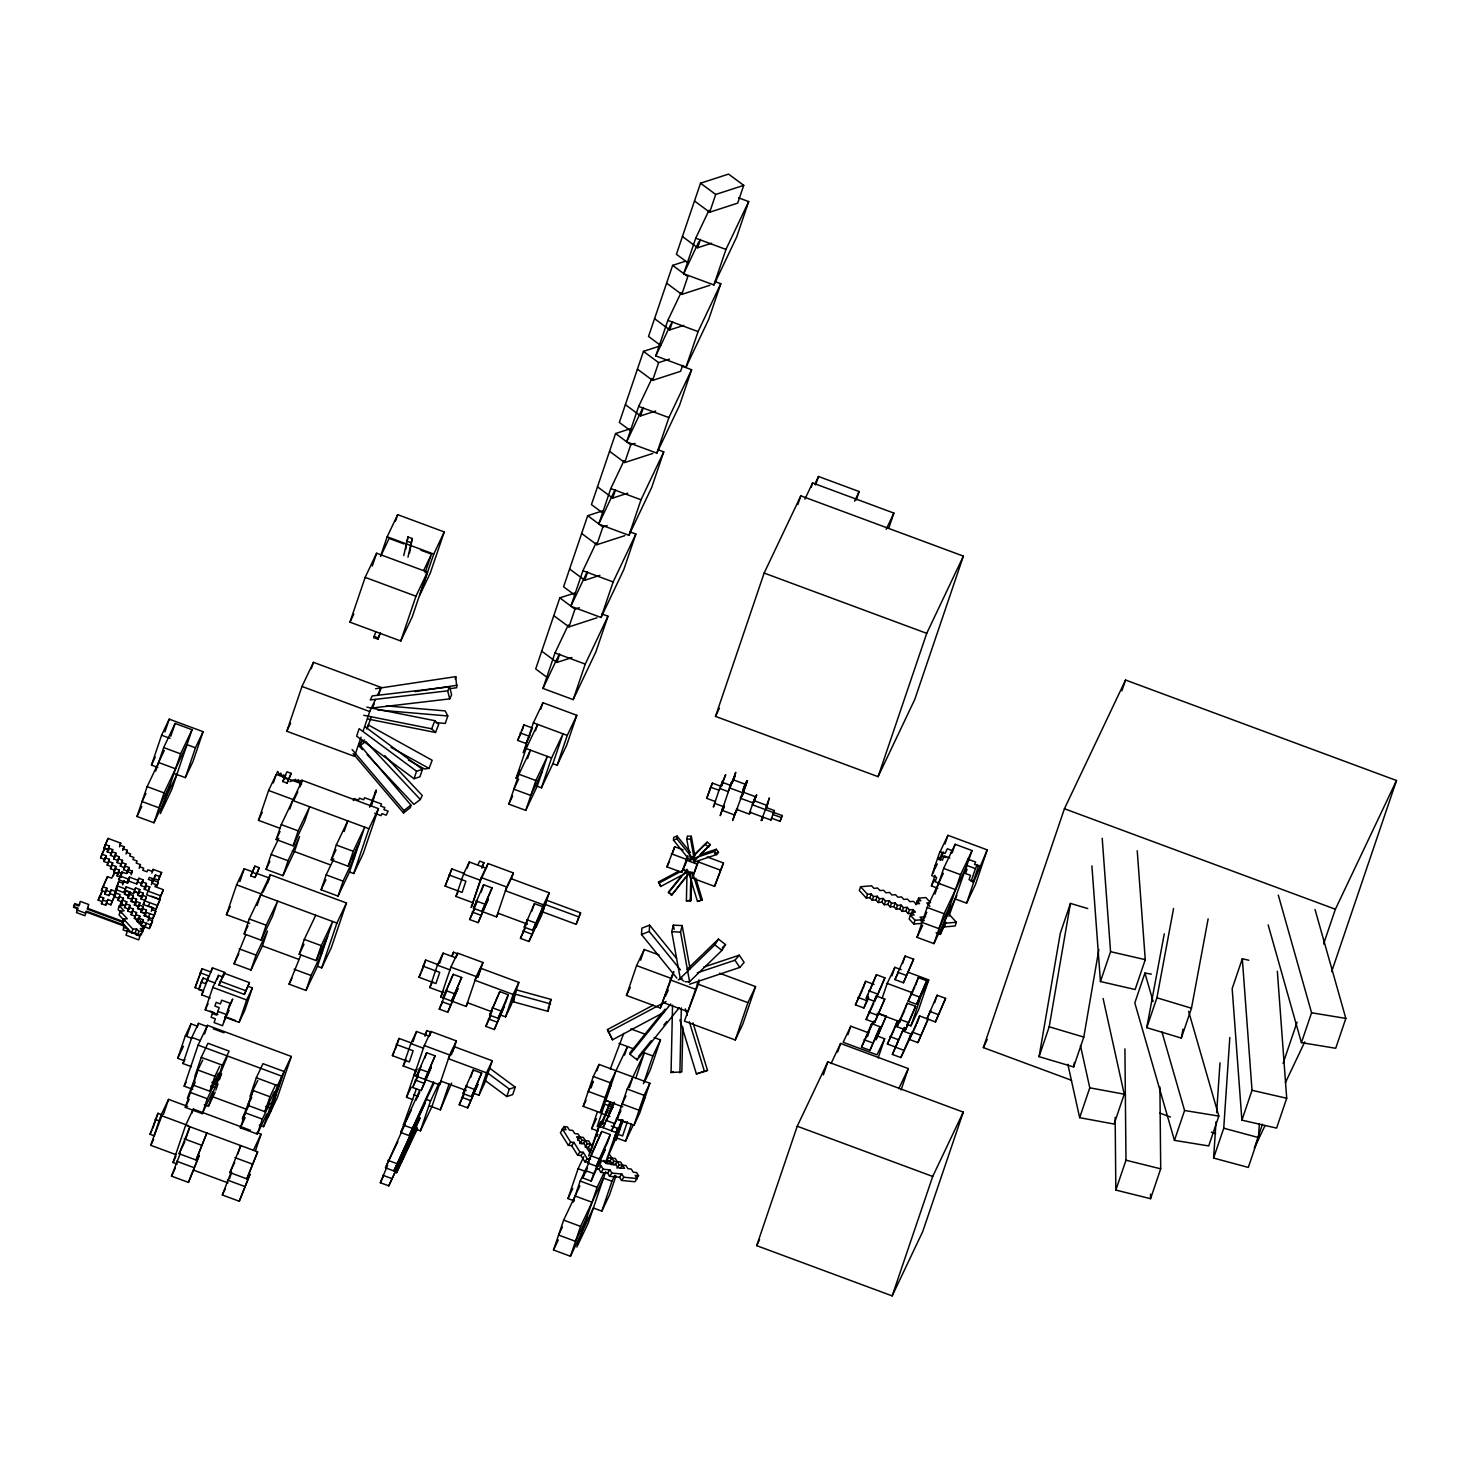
<?xml version="1.0" encoding="UTF-8"?>
<svg xmlns="http://www.w3.org/2000/svg" width="1470" height="1470" viewBox="0 0 1470 1470"><rect width="100%" height="100%" fill="white"/><g stroke="black" fill="none" stroke-linecap="round" stroke-linejoin="round"><path stroke-width="1.5" d="M682.833 1027.052L681.841 1071.924L671.055 1072.512L672.543 1005.186M679.893 1072.935L681.327 1007.869M691.562 880.309L691.12 900.522L686.398 900.779L687.096 869.321M690.257 900.963L690.9 871.765M676.843 978.138L641.49 934.516L641.857 928.176L649.63 925.126L676.494 958.275M680.389 969.851L649.262 931.466L649.63 925.126M677.064 836.062L676.898 838.837L693.013 858.719L689.595 860.042L673.499 840.178L673.664 837.404L677.064 836.062L690.477 852.618M1259.349 1123.962L1258.43 1137.56L1248.306 1167.419L1213.595 1158.066L1216.039 1121.794M1216.645 1112.716L1219.99 1062.828M1213.595 1158.066L1223.738 1128.207L1229.82 1037.508M513.397 1001.823L516.319 989.861L551.011 999.398L548.089 1011.378L513.397 1001.823L513.783 997.321M548.089 1011.378L548.475 1006.858M1098.843 949.602L1083.794 1037.085L1073.651 1066.944L1039.07 1056.654L1060.293 933.266L1070.436 903.407L1087.726 908.552M1039.07 1056.654L1049.194 1026.795L1070.436 903.407M1073.651 1066.944L1074.423 1062.461M373.803 637.594L374.023 636.363L378.249 637.943L378.029 639.156L373.803 637.594L375.659 632.137M403.754 555.587L407.962 536.917L412.188 538.498L409.542 553.106M405.702 549.449L406.455 545.26M407.208 541.089L407.962 536.917M407.98 557.167L412.188 538.498M353.131 753.706L403.515 812.983L403.956 810.54L410.902 805.082L359.048 744.059M410.902 805.082L410.461 807.526L403.515 812.983M455.296 679.085L455.737 676.641L375.603 688.713M455.737 676.641L456.821 687.684L450.132 688.695M1208.138 918.842L1191.472 1008.218L1181.329 1038.077L1146.765 1027.659L1164.277 933.817M1146.765 1027.659L1156.908 997.799L1173.574 908.442M1181.329 1038.077L1183.001 1029.147M690.716 860.758L686.729 838.947L687.445 836.081L691.304 836.265L694.887 855.889M694.593 860.924L690.606 839.131L691.304 836.265M680.426 979.332L671.716 931.704L673.333 925.163L682.154 925.549L690.073 968.859M685.222 981.703L689.632 981.905L680.537 932.109L682.154 925.549M101.908 854.18L106.134 855.742L104.866 859.472L100.64 857.91L101.908 854.18L104.774 848.135L109 849.697M105.197 844.478L109.423 846.04L108.155 849.77L103.929 848.208L108.063 838.414L120.76 843.137L119.493 846.867M104.774 848.135L100.64 857.91M108.063 838.414L103.929 848.208M105.178 857.763L109.405 859.325L108.137 863.055L103.911 861.493L106.134 855.742M108.468 848.061L112.712 849.623L111.444 853.353L107.2 851.791L109.423 846.04M108.449 861.346L112.694 862.908L111.426 866.638L107.2 865.077L109.405 859.325M111.757 851.644L115.983 853.206L114.715 856.937L110.489 855.375L112.712 849.623M99.427 896.406L103.653 897.968L102.385 901.698L98.159 900.136L102.294 890.361M102.716 886.686L106.942 888.266L105.675 891.996L101.448 890.434L107.494 876.634L111.72 878.215L114.586 872.169L118.813 873.75M107.494 876.634L101.448 890.434M111.738 864.93L115.965 866.491L114.697 870.222L110.47 868.66L112.694 862.908M115.028 855.209L119.254 856.789L118.004 860.52L113.76 858.958L115.983 853.206M119.217 896.645L123.462 898.207L122.506 900.228L126.732 901.79L125.465 905.52L121.238 903.958L122.194 901.955L117.949 900.375L120.172 894.642L115.946 893.062L112.124 901.11L107.88 899.53L105.675 905.281L101.43 903.719L103.653 897.968M117.324 887.384L115.413 891.408L111.187 889.828L108.964 895.579L104.719 893.999L106.942 888.266M115.009 868.513L119.254 870.075L117.986 873.805L113.741 872.243L115.965 866.491M118.317 858.792L122.543 860.373L121.275 864.103L117.049 862.541L119.254 856.789M113.319 875.899L114.586 872.169M157.804 767.432L151.465 765.08L161.59 735.221L169.234 719.142L203.099 731.692L192.974 761.552L185.33 777.648L174.746 773.716M122.763 850.468L124.031 846.738L119.805 845.158L120.76 843.137M105.675 905.281L107.88 899.53M108.964 895.579L111.187 889.828M164.879 731.931L169.234 719.142M121.257 877.388L117.03 875.826L119.254 870.075M121.587 862.375L125.814 863.956L124.546 867.686L120.32 866.106L122.543 860.373M176.859 774.506L153.946 822.777L137.004 816.493L147.147 786.634L164.328 750.435M126.052 854.052L127.32 850.321L123.076 848.741L124.031 846.738M129.084 880.824L128.129 882.827L123.903 881.265L122.947 883.268L118.702 881.706L115.524 889.46L123.995 892.602L126.218 886.851L134.689 889.993L135.644 887.972L139.87 889.552L137.647 895.285L141.892 896.865L143.16 893.135L138.915 891.555L137.647 895.285M140.955 885.583L142.222 881.853L146.449 883.433L145.181 887.163L140.955 885.583L143.178 879.85L138.933 878.27L137.978 880.291L129.507 877.149L127.284 882.882L118.831 879.758L121.992 872.004L126.236 873.566L127.192 871.563L131.418 873.125L132.374 871.122L128.147 869.542L126.879 873.272L129.103 867.539L124.858 865.959L123.59 869.689L127.835 871.269M155.71 771.033L163.666 747.568L175.132 723.442L192.055 729.708L171.788 789.427L160.34 813.571L180.608 753.853L192.055 729.708M106.63 903.278L110.856 904.84L112.124 901.11M109.919 893.558L114.145 895.138L115.413 891.408M117.435 885.436L118.702 881.706M121.992 872.004L118.831 879.758M110.856 904.84L115.946 893.062M170.777 736.231L175.132 723.442M122.635 884.995L123.903 881.265M119.456 906.678L120.705 902.947L123.039 905.465L119.364 905.777L118.096 909.507L121.183 912.888M123.995 892.602L126.218 886.851M127.284 882.882L129.507 877.149M120.797 903.829L122.065 900.099M121.238 903.958L123.462 898.207M128.754 895.818L124.527 894.256L125.795 890.526L130.022 892.088L127.798 897.839L132.043 899.401L133.311 895.671L129.066 894.109L127.798 897.839M131.106 874.852L132.374 871.122M119.364 905.777L123.995 910.849L120.338 911.161L119.07 914.891L124.638 920.973M125.777 903.811L130.003 905.373L128.754 909.103L124.509 907.541L126.732 901.79M153.946 822.777L164.07 792.918L186.984 744.647L195.455 747.789L203.099 731.692M139.172 868.366L140.44 864.636L136.196 863.074L137.151 861.053L132.925 859.491L133.88 857.469L129.636 855.908L130.591 853.886L126.365 852.324L127.32 850.321M120.338 911.161L127.284 918.75L123.627 919.062L122.359 922.792L131.62 932.936L135.295 932.623L137.61 935.159L141.285 934.846L142.553 931.098L140.238 928.581L143.895 928.268L142.627 931.998M129.066 907.394L133.292 908.956L132.024 912.686L127.798 911.124L130.003 905.373M132.355 897.692L136.581 899.254L135.314 902.984L131.087 901.422L133.311 895.671M124.95 890.581L133.421 893.723L135.644 887.972M128.239 880.879L136.71 884.021L138.933 878.27M132.337 910.977L136.563 912.539L135.295 916.269L131.069 914.707L133.292 908.956M135.626 901.257L139.87 902.837L138.603 906.567L134.358 905.005L136.581 899.254M135.607 914.561L139.852 916.122L138.584 919.852L134.34 918.291L136.563 912.539M138.915 904.84L143.141 906.42L141.873 910.15L137.647 908.589L139.87 902.837M142.204 895.138L146.43 896.718L145.162 900.448L140.936 898.868L143.16 893.135M145.493 885.436L149.72 887.016L148.452 890.746L144.225 889.166L146.449 883.433M131.62 932.936L132.888 929.205L123.627 919.062M151.869 873.088L153.137 869.358L161.608 872.482L158.429 880.236L154.185 878.674L152.274 882.698L155.452 874.944L159.697 876.506L161.608 872.482M185.33 777.648L195.455 747.789M137.022 921.561L138.29 917.813M151.63 896.277L160.083 899.419L155.967 909.177L143.251 904.473L146.43 896.718M149.72 887.016L146.559 894.771L159.256 899.475L163.391 889.699L154.92 886.575L155.875 884.554L151.63 882.992L152.586 880.971L148.36 879.409L149.315 877.388L153.541 878.968M138.897 918.125L143.123 919.705L141.855 923.436L137.629 921.874L139.852 916.122M142.186 908.423L146.412 910.003L145.162 913.734L140.918 912.153L143.141 906.42M151.318 884.701L152.586 880.971M135.295 932.623L136.563 928.893L132.888 929.205M154.185 878.674L155.452 874.944M139.338 924.079L140.605 920.349M137.61 935.159L138.878 931.41L136.563 928.893M141.763 912.098L145.989 913.678L145.034 915.681L149.278 917.243L148.323 919.264L152.549 920.826L149.37 928.581L140.9 925.438L143.123 919.705M149.278 903.958L148.323 905.979L152.568 907.541L151.612 909.562L155.838 911.124L152.659 918.879L144.207 915.736L146.412 910.003M158.429 880.236L159.697 876.506M157.033 885.932L158.301 882.202L151.961 879.832M145.144 927.019L146.412 923.289M148.433 917.317L149.701 913.587M148.011 920.992L149.297 916.894M151.3 911.271L152.568 907.541M149.37 928.581L152.549 920.826M152.659 918.879L155.838 911.124M155.967 909.177L160.083 899.419M159.256 899.475L163.391 889.699M150.326 926.578L151.594 922.848M153.615 916.876L154.883 913.146M210.118 997.983L201.647 994.841L203.558 990.817L195.087 987.675L202.07 968.73L210.541 971.872M202.07 968.73L195.087 987.675M202.915 991.111L198.689 989.53L201.225 982.07L203.136 978.046L207.362 979.626L205.451 983.651L201.225 982.07M150.032 1134.27L157.97 1113.304L162.196 1114.885L154.276 1135.851L150.032 1134.27L151.943 1130.246M361.05 737.168L354.527 756.37L286.797 731.251L301.993 686.453L313.459 662.327L381.189 687.445L379.021 693.84M201.225 983.651L203.136 978.046M152.898 1128.243L157.97 1113.304M184.062 1060.66L177.723 1058.308L185.312 1035.909L191.045 1023.855L197.403 1026.207M249.735 923.325L226.453 914.689L236.578 884.83L244.222 868.733L252.693 871.875M279.649 828.18L258.463 820.333L268.606 790.474L276.25 774.378L301.644 783.804M311.272 668.721L313.459 662.327M186.91 1036.074L191.045 1023.855M239.886 881.541L244.222 868.733M273.346 782.922L276.25 774.378M176.179 1154.74L150.785 1145.314L160.91 1115.454L168.554 1099.376L187.609 1106.432M201.647 994.841L212.452 967.848L225.149 972.552L223.238 976.576M207.178 980.159L208.63 975.896L200.159 972.754M211 972.111L212.452 967.848M163.482 1114.297L168.554 1099.376M191.431 1066.687L182.96 1063.545L191.817 1037.416L198.505 1023.34L206.976 1026.483M197.145 1027.346L198.505 1023.34M217.909 1014.539L205.212 1009.816L212.801 987.417L218.534 975.363L222.76 976.925L224.028 973.195L249.441 982.621L244.351 994.4L218.938 984.973L224.028 973.195M250.782 875.899L254.916 866.142L259.143 867.704L257.875 871.434L255.008 877.48L250.782 875.899L254.916 866.142M282.791 781.544L286.926 771.787L291.17 773.349L287.036 783.124L282.791 781.544L285.658 775.517M217.156 979.424L218.534 975.363M192.772 1089.362L184.173 1086.165L198.101 1045.115L207.49 1025.362L291.317 1056.452L277.389 1097.502L263.534 1126.663L259.308 1125.101M255.008 877.48L259.143 867.704M287.036 783.124L291.17 773.349M204.55 1033.998L207.49 1025.362M211.864 1082.287L216.108 1083.849L222.429 1065.199L229.118 1051.123L207.95 1043.259L201.261 1057.353L194.94 1076.003L202.75 1059.999M212.746 1091.53L202.254 1113.654L185.312 1107.369L190.383 1092.449L207.307 1098.733L216.862 1078.612M218.442 1073.155L209.843 1091.255L192.901 1084.989L197.972 1070.05L214.914 1076.334L219.691 1066.283M250.984 970.035L256.037 955.096L267.503 930.969L262.432 945.89L250.984 970.035L234.042 963.75L245.802 934.736M261.109 940.175L266.18 925.236L277.646 901.11L272.575 916.03L261.109 940.175L244.185 933.891L249.238 918.971L270.26 874.723L346.461 902.984L331.264 947.764L321.709 967.885L317.483 966.304L306.017 990.449L289.075 984.165L300.835 955.151M282.993 875.679L288.065 860.74L299.531 836.614L294.459 851.534L282.993 875.679L266.07 869.395L271.123 854.474L278.767 838.378M293.136 845.82L298.19 830.881L309.656 806.754L304.584 821.675L293.136 845.82L276.195 839.535L281.266 824.615L302.269 780.368L378.47 808.629L363.274 853.409L353.737 873.529L349.492 871.949L338.045 896.094L321.103 889.809L326.175 874.87L333.8 858.792M349.952 622.159L365.148 577.379L376.614 553.234L427.421 572.087L412.225 616.867L400.759 640.993L349.952 622.159L353.774 614.111M257.085 905.502L260.704 894.826L336.906 923.087L346.461 902.984M289.829 808.996L292.714 800.47L368.933 828.731L378.47 808.629M372.277 566.042L376.614 553.234M267.356 883.25L270.26 874.723M300.1 786.762L302.269 780.368M177.245 1164.056L173.001 1162.494L185.679 1125.175L193.305 1109.078L250.47 1130.283M381.3 554.061L387.161 536.789L397.672 514.665L444.252 531.938L430.306 572.988L419.814 595.111L433.742 554.061L444.252 531.938M191.908 1113.231L193.305 1109.078M188.454 1182.413L199.24 1155.42L188.454 1182.413L171.512 1176.129L180.406 1153.16M196.043 1160.014L206.847 1133.021L196.043 1160.014L179.119 1153.729L189.906 1126.737L185.569 1139.544M395.467 521.152L397.672 514.665M202.254 1113.654L207.307 1098.733M209.843 1091.255L214.914 1076.334M244.351 994.4L249.441 982.621M204.275 1104.687L208.501 1106.248L214.84 1087.598L221.529 1073.504L219.416 1079.733M215.888 1090.097L218.001 1083.886M227.005 1057.334L216.108 1083.849M226.38 1017.663L239.077 1022.385L246.666 999.986L252.399 987.913L248.173 986.352M252.399 987.913L244.81 1010.313L239.077 1022.385M363.219 730.774L369.723 711.572L375.456 699.518M367.445 727.962L371.065 717.305M400.759 640.993L415.955 596.214L427.421 572.087M425.142 572.786L430.765 556.211M291.317 1056.452L277.481 1085.613L271.142 1104.264L277.83 1090.189L284.151 1071.52L262.983 1063.674L256.313 1077.749L249.973 1096.418L257.783 1080.413M266.842 1113.948L257.287 1134.068L240.345 1127.784L245.416 1112.863L262.358 1119.129L269.984 1103.051M274.431 1091.567L264.876 1111.669L247.952 1105.385L253.005 1090.464L269.947 1096.749L275.68 1084.676M327.608 936.445L316.142 960.59L299.219 954.306L304.29 939.367L315.738 915.24M359.635 842.089L348.169 866.234L331.228 859.95L336.299 845.011L347.765 820.885L344.145 831.542M239.261 1201.247L250.047 1174.254L239.261 1201.247L222.319 1194.981L231.194 1171.994M185.679 1125.175L257.654 1151.855L246.85 1178.866L229.908 1172.582L240.712 1145.589L237.809 1154.115M229.504 1178.646L231.672 1172.233M257.287 1134.068L262.358 1119.129M264.876 1111.669L269.947 1096.749M306.017 990.449L311.089 975.51L322.536 951.384M316.142 960.59L321.213 945.651L332.679 921.525L317.483 966.304M338.045 896.094L343.098 881.155L354.564 857.028M348.169 866.234L353.241 851.295L364.689 827.169L349.492 871.949M369.576 807.195L376.246 789.96L375.291 791.981M320.625 955.408L325.697 940.469M352.653 861.053L357.724 846.114M371.285 806.203L375.934 791.687L374.979 793.69M255.431 1150.789L261.054 1134.197L256.827 1132.635M263.534 1126.663L269.874 1107.994L276.562 1093.919L270.223 1112.588M246.85 1178.866L257.654 1151.855M267.999 1117.255L281.946 1076.205L198.101 1045.115M321.709 967.885L336.906 923.087M353.737 873.529L368.933 828.731M416.561 771.254L359.158 728.679L356.64 736.139L414.044 778.714L416.561 771.254L422.46 769.343L365.056 726.75M422.46 769.343L419.924 776.803L414.044 778.714M386.445 705.894L445.226 710.91L447.799 715.963L445.263 723.424L436.222 722.652M448.956 874.926L465.898 881.21L462.094 892.4L445.153 886.134L451.823 868.899L464.52 873.603M451.823 868.899L445.153 886.134M396.202 1044.453L413.143 1050.738L409.34 1061.946L392.398 1055.662L399.068 1038.426L411.765 1043.13M422.79 966.084L439.732 972.368L435.928 983.559L419.005 977.274L425.657 960.039L438.354 964.761M395.265 1049.617L399.068 1038.426M421.853 971.247L425.657 960.039M455.957 896.443L463.564 874.044L469.298 861.971L486.221 868.255L480.488 880.328L472.899 902.709L455.957 896.443L457.868 892.419M467.221 868.09L469.298 861.971M574.899 592.98L559.813 597.867L535.705 668.942L547.501 677.688M602.792 510.807L587.688 515.713L563.58 586.769L575.395 595.534M630.667 428.634L615.581 433.54L591.454 504.596L603.27 513.361M660.71 345.762L643.456 351.367L619.348 422.441L631.144 431.188M685.571 261.164L672.635 265.372L648.527 336.446L660.324 345.193M694.501 200.967L709.679 212.231L737.701 203.117L743.728 185.349L728.55 174.103L700.529 183.199L676.402 254.273L688.217 263.02M415.9 1070.674L403.203 1065.97L410.81 1043.571L416.524 1031.499L429.24 1036.221L431.151 1032.197L426.906 1030.617L424.995 1034.641M442.507 992.287L429.791 987.583L437.398 965.184L443.131 953.13L455.829 957.834L457.74 953.81L453.513 952.248L451.602 956.272M413.07 1041.679L416.524 1031.499M439.677 963.309L443.131 953.13M517.642 740.384L523.981 724.875L532.452 727.999L526.095 743.508L517.642 740.384L521.446 732.336M522.089 730.461L523.981 724.875M601.928 614.001L607.974 616.242L595.92 651.78L573.19 699.628L542.963 688.419L555.017 652.9L568.284 624.971M629.803 531.828L635.849 534.069L623.794 569.607L601.065 617.474L570.838 606.246L582.892 570.727L596.159 542.797M657.696 449.655L663.742 451.896L651.688 487.434L628.958 535.3L598.731 524.092L610.785 488.554L624.033 460.625M681.547 365.993L691.617 369.723L679.563 405.261L656.833 453.127L626.606 441.919L638.66 406.381L651.927 378.47M714.751 281.487L720.796 283.728L708.742 319.266L686.012 367.132L655.785 355.924L667.839 320.387L681.106 292.475M738.601 197.825L748.689 201.574L736.635 237.093L713.905 284.959L683.66 273.751L695.733 238.213L708.981 210.302M425.014 1036.221L426.906 1030.617M452.245 955.978L453.513 952.248M481.995 868.255L483.906 862.669L479.661 861.089L477.75 865.113M412.831 1099.634L406.473 1097.281L415.881 1069.554M535.08 785.476L541.438 787.828L552.885 763.702L557.13 765.264L566.685 745.161L576.81 715.302L542.945 702.733L533.389 722.836L523.265 752.695L527.068 744.665M441.478 1080.818L439.567 1084.842L414.154 1075.415L424.297 1045.556L430.967 1031.481L456.38 1040.907L452.76 1051.564M468.066 1002.43L466.155 1006.454L440.761 997.028L450.886 967.168L457.574 953.093L482.968 962.519L477.915 977.44M511.192 879.336L513.379 872.941L487.966 863.515L481.278 877.59L471.153 907.449L473.064 903.425M535.447 730.811L537.616 724.416L526.168 748.542L516.025 778.402L519.847 770.353M429.534 1035.744L430.967 1031.481M486.515 867.778L487.966 863.515M540.776 709.128L542.945 702.733M388.797 1185.867L419.979 1118.064L388.797 1185.867L380.326 1182.725L387.639 1165.214M405.114 1124.127L385.397 1167.805L393.868 1170.928L425.05 1103.143L393.868 1170.928M421.118 1090.611L431.298 1067.055L421.118 1090.611L412.647 1087.469L419.961 1069.958M435.102 1055.864L424.922 1079.421L435.102 1055.864L426.631 1052.722L416.451 1076.279L421.228 1066.228M447.725 1012.242L457.887 988.685L447.725 1012.242L439.254 1009.1L446.549 991.57M453.219 974.334L443.058 997.891L453.219 974.334L461.69 977.476L451.51 1001.033L461.69 977.476M478.117 922.664L488.279 899.107L478.117 922.664L469.647 919.522L476.96 901.992M473.45 908.313L483.612 884.756L492.082 887.898L481.921 911.455L473.45 908.313L477.272 900.283M525.745 810.393L535.87 780.533L547.336 756.388L537.193 786.248L525.745 810.393L508.804 804.108L518.947 774.249L530.394 750.123L527.509 758.649M541.732 651.173L556.909 662.437L559.739 654.076M553.786 615.636L568.963 626.9L574.99 609.131L579.309 607.735M569.607 569L584.784 580.264L587.632 571.904M581.661 533.463L596.838 544.727L602.884 526.958L607.183 525.562M597.5 486.827L612.678 498.091L615.507 489.73M609.554 451.308L624.732 462.554L630.759 444.804L635.077 443.389M625.375 404.673L640.553 415.918L643.382 407.558M637.429 369.135L652.606 380.399L658.633 362.631L669.42 359.121M654.554 318.678L669.732 329.923L672.562 321.562M666.608 283.14L681.786 294.404L687.813 276.636L672.635 265.372M682.429 236.505L697.607 247.768L700.455 239.408M709.679 212.231L715.706 194.463L743.728 185.349M424.72 1058.327L426.631 1052.722M481.076 892.235L483.612 884.756M433.962 1083.316L409.119 1135.612L400.648 1132.47L419.428 1090.813M403.478 1124.55L416.469 1088.664M481.921 911.455L492.082 887.898M409.119 1135.612L433.613 1081.883M416.175 1129.272L420.42 1130.834L430.545 1100.975L439.144 1082.876M682.65 365.368L680.628 371.285L652.606 380.399M439.842 1083.243L431.868 1106.708L420.42 1130.834M439.567 1084.842L449.691 1054.982L456.38 1040.907M466.155 1006.454L476.298 976.595L482.968 962.519M483.85 912.172L496.548 916.876L506.691 887.016L513.379 872.941M541.438 787.828L551.562 757.969L563.028 733.842L552.885 763.702M451.4 1054.78L454.156 1046.64L492.266 1060.77L484.659 1083.169L478.926 1095.242L474.7 1093.662M477.989 976.411L480.745 968.252L518.855 982.401L511.266 1004.782L505.533 1016.854L501.288 1015.292M573.19 699.628L585.244 664.109L607.974 616.242M601.065 617.474L613.137 581.936L635.849 534.069M628.958 535.3L641.012 499.763L663.742 451.896M656.833 453.127L668.887 417.59L691.617 369.723M686.012 367.132L698.066 331.595L720.796 283.728M713.905 284.959L725.959 249.422L748.689 201.574M429.754 1105.918L440.338 1109.85L449.03 1084.254M557.13 765.264L567.255 735.404L576.81 715.302M451.602 1083.096L440.338 1109.85M467.699 1107.884L477.86 1084.327L467.699 1107.884L459.228 1104.742L465.586 1089.233M463.032 1093.551L473.193 1069.995L481.664 1073.137L471.484 1096.694L463.032 1093.551L466.835 1085.503M494.287 1029.514L504.467 1005.958L494.287 1029.514L485.817 1026.372L492.174 1010.864M489.62 1015.164L499.8 991.607L508.252 994.749L505.735 1002.228L498.091 1018.306L489.62 1015.164L499.8 991.607M470.657 1077.455L473.193 1069.995M536.55 925.402L528.924 941.498L520.453 938.356L526.811 922.848M524.257 927.166L534.418 903.609L542.889 906.751L532.71 930.308L524.257 927.166L527.124 921.12M531.883 911.069L534.418 903.609M471.484 1096.694L481.664 1073.137M498.091 1018.306L508.252 994.749M528.924 941.498L539.086 917.941M478.926 1095.242L486.533 1072.843L492.266 1060.77M505.533 1016.854L513.122 994.455L518.855 982.401M543.533 904.877L535.925 927.276L541.658 915.204L549.247 892.823L511.156 878.674L505.423 890.746L543.533 904.877L549.247 892.823M542.283 911.767L546.73 900.283L580.595 912.833L576.148 924.336L542.283 911.767L544.194 907.743M484.953 1080.321L506.819 1096.546L509.355 1089.068L515.235 1087.157L489.73 1068.231M515.235 1087.157L512.699 1094.617L506.819 1096.546M576.148 924.336L580.595 912.833M549.118 1005.002L551.011 999.398M615.985 1070.693L605.842 1100.552L600.128 1112.625L583.186 1106.34L593.31 1076.481L599.043 1064.427L649.85 1083.261L639.726 1113.121L633.993 1125.193L617.051 1118.909L627.194 1089.049L644.375 1052.851L635.701 1078.447M715.504 716.386L764.143 573.061L800.819 495.831L963.383 556.119L914.763 699.444L878.086 776.674L715.504 716.386L719.363 708.246M591.087 1087.873L593.255 1081.479M596.875 1070.822L599.043 1064.427M685.222 864.562L681.749 872.353L666.921 866.859L674.693 846.738L683.183 849.88M672.158 854.217L674.693 846.738M663.191 1001.97L660.324 1007.997L626.459 995.447L636.583 965.588L644.227 949.491L659.038 954.986M640.608 960.149L644.227 949.491M797.861 504.522L800.819 495.831M610.289 1069.021L623.758 1033.373M574.311 1200.935L567.971 1198.564L578.096 1168.705L583.829 1156.651M598.033 1131.055L591.675 1128.703L597.463 1111.632M811.128 487.268L812.598 482.932L893.889 513.085L888.725 528.281M615.985 1175.853L609.48 1195.036L601.836 1211.133L593.365 1207.991L570.452 1256.262L553.51 1249.978L563.653 1220.118L579.878 1185.922M600.128 1112.625L610.252 1082.765L627.451 1046.566L624.548 1055.092M715.228 801.499L706.758 798.357L710.561 787.167L712.472 783.142L720.943 786.285M681.749 872.353L687.85 855.76M712.472 783.142L706.758 798.357M685.902 862.596L687.225 858.682M685.093 865.316L687.005 859.711M597.169 1126.534L604.776 1104.135L613.247 1107.277M815.63 484.916L818.496 476.482L859.141 491.55L856.275 499.984M572.933 1202.387L580.172 1181.053L589.084 1162.439M588.68 1155.971L598.823 1126.112L600.716 1122.088L604.96 1123.668L603.049 1127.692L614.184 1102.114M590.591 1151.947L600.716 1122.088M582.726 1177.948L585.262 1170.487L593.715 1173.611L605.181 1149.485L591.197 1181.09L582.726 1177.948L587.504 1167.897M587.798 1163.009L601.781 1131.422L610.252 1134.564L607.716 1142.025L596.25 1166.151L587.798 1163.009L601.781 1131.422M601.708 1123.227L602.957 1119.497L602.002 1121.518M602.994 1122.657L602.038 1124.66L610.27 1101.986L599.797 1127.251L600.752 1125.248M720.612 786.413L722.836 780.68L721.88 782.683M721.072 786.67L725.702 774.635L719.032 790.29L710.561 787.167M721.899 785.844L723.166 782.113L721.255 786.138M698.838 860.648L693.84 873.97L682.723 869.854M591.197 1181.09L593.715 1173.611M596.25 1166.151L610.252 1134.564M600.109 1164.424L601.377 1160.675L608.562 1163.211M620.726 1109.28L611.52 1130.816L620.873 1110.861M570.452 1256.262L580.576 1226.403L603.508 1178.131L611.961 1181.274L614.827 1175.247M722.744 808.224L720.226 815.685L731.619 782.095L730.351 785.825M731.307 783.822L735.441 774.047M732.262 781.801L735.753 772.338L732.905 781.525M629.307 1087.635L632.927 1076.977M603.784 1173.262L597.114 1187.337L576.846 1247.056L588.294 1222.93L605.677 1171.737M611.299 1126.02L617.657 1128.372L605.622 1162.255L619.917 1128.942M617.657 1128.372L613.854 1139.562L621.792 1120.177M622.122 1120.03L619.587 1127.508L622.453 1119.901M660.324 1007.997L673.315 972.111M622.765 1119.754L621.498 1123.484L622.453 1121.463M673.958 971.817L662.547 1002.264L687.942 1011.672L699.371 981.243M622.857 1121.059L616.114 1140.132L617.069 1138.129M627.414 1121.702L622.582 1135.961L616.224 1133.609M741.762 796.722L747.495 780.625L732.593 820.536L736.084 811.072L735.129 813.075M643.437 1083.721L652.845 1055.993L660.489 1039.896L654.132 1037.544M744.334 788.379L742.442 795.564M601.836 1211.133L611.961 1181.274M614.956 1137.339L625.54 1141.253L631.328 1124.201M660.489 1039.896L650.346 1069.756L644.632 1081.828M720.116 870.019L697.864 861.769L692.315 878.123L714.567 886.373L723.461 862.982L707.272 856.973M633.993 1125.193L644.117 1095.334L649.85 1083.261M723.461 862.982L714.567 886.373M753.54 802.565L755.121 797.107L749.094 814.049L736.396 809.345M753.871 802.418L755.764 796.832L743.067 792.109M699.04 979.81L684.469 1021.154L735.257 1039.988L742.901 1023.91L755.562 986.59L719.583 973.232M749.737 812.193L770.905 820.039L774.396 810.558L765.925 807.416L769.416 797.953L766.568 807.14L767.524 805.119M773.128 814.288L774.396 810.558M771.529 818.184L780 821.307L782.224 815.574L773.753 812.432L772.797 814.435L781.268 817.577M782.224 815.574L780 821.307M735.257 1039.988L747.936 1002.669L755.562 986.59M878.086 776.674L926.725 633.35L963.383 556.119M860.575 886.722L859.307 890.452L866.271 898.06L869.946 897.747L872.261 900.283L875.936 899.971L878.251 902.506L881.926 902.194L884.242 904.73L887.917 904.417L890.232 906.953L893.889 906.641L896.222 909.177L899.879 908.864L902.194 911.382L905.869 911.069L908.184 913.605L911.859 913.293L913.127 909.562L909.452 909.875L907.137 907.339L903.462 907.651L901.147 905.116L897.472 905.428L895.157 902.911L891.5 903.223L889.166 900.687L885.51 901L883.194 898.464L879.519 898.776L877.204 896.241L873.529 896.553L871.214 894.017L867.539 894.33L860.575 886.722L871.581 885.785L873.915 888.339L877.59 888.027L879.905 890.563L883.562 890.25L885.895 892.768L889.552 892.455L891.867 894.991L895.542 894.679L897.858 897.214L901.533 896.902L903.848 899.438L907.523 899.125L909.838 901.661L913.513 901.349L915.828 903.885L919.485 903.572L917.17 901.036L915.902 904.767M866.271 898.06L867.539 894.33M869.946 897.747L871.214 894.017M872.261 900.283L873.529 896.553M756.701 1245.66L797.236 1126.222L827.794 1061.873L963.273 1112.11L922.737 1231.548L892.18 1295.897L756.701 1245.66L759.567 1239.633M875.936 899.971L877.204 896.241M878.251 902.506L879.519 898.776M823.365 1074.901L827.794 1061.873M881.926 902.194L883.194 898.464M884.242 904.73L885.51 901M837.679 1051.987L840.583 1043.461L908.313 1068.58L901.073 1089.913M887.917 904.417L889.166 900.687M868.66 997.946L863.882 1007.997L855.411 1004.855L865.591 981.298L874.062 984.441M890.232 906.953L891.5 903.223M863.055 988.777L865.591 981.298M847.896 1034.733L850.781 1026.207L867.723 1032.491M893.889 906.641L895.157 902.911M896.222 909.177L897.472 905.428M884.885 977.826L874.705 1001.382L866.234 998.24L876.414 974.684L884.885 977.826L876.616 997.358M863.882 1007.997L868.329 996.513M876.414 974.684L870.056 990.192M899.879 908.864L901.147 905.116M902.194 911.382L903.462 907.651M866.106 1019.482L876.285 995.925L884.756 999.067L874.576 1022.624L866.106 1019.482L873.75 1003.404M874.374 1001.529L876.285 995.925M905.869 911.069L907.137 907.339M861.475 1047.173L871.655 1023.635L880.126 1026.777L869.946 1050.315L861.475 1047.173L869.119 1031.095M908.184 913.605L909.452 909.875M867.539 1036.552L871.655 1023.635M882.129 998.351L887.2 983.43L894.844 967.334L901.183 969.686M910.5 916.141L911.767 912.411L914.101 914.946L910.426 915.259L909.158 918.989L913.789 924.042L921.139 923.436L922.407 919.687L920.073 917.17L925.586 916.692M874.576 1022.624L884.756 999.067M891.941 975.86L894.844 967.334M917.262 901.918L918.529 898.188L925.861 897.564L930.51 902.635L926.835 902.947L929.922 906.31M869.946 1050.315L880.126 1026.777M894.973 979.608L905.134 956.051L913.605 959.193L903.425 982.75L894.973 979.608L897.821 973.581M913.789 924.042L915.057 920.312L910.426 915.259M902.598 963.511L905.134 956.051M933.211 873.106L935.765 864.617L934.663 866.951M886.189 1016.137L876.01 1039.694L886.189 1016.137L879.832 1013.785M940.579 856.955L942.049 852.618M944.989 843.964L947.929 835.309L987.215 849.88L975.474 884.517L966.598 903.168L954.324 898.611M937.805 888.284L931.447 885.932L935.067 875.275M940.138 860.336L943.483 852.049M956.841 895.359L933.928 943.611L917.004 937.346L927.129 907.486L943.354 873.29M903.425 982.75L913.605 959.193M878.141 1057.959L884.664 1038.775L876.193 1035.633M934.975 894.017L943.648 868.421L955.114 844.276L972.056 850.56L948.922 916.306M952.211 852.82L955.114 844.276M895.873 1047.173L887.402 1044.031L897.582 1020.492L895.046 1027.953M897.012 1026.74L907.192 1003.183L915.645 1006.325L905.483 1029.882L897.012 1026.74L904.656 1010.662M905.281 1008.787L907.192 1003.183M908.148 1001.18L918.309 977.623L926.78 980.766L916.6 1004.322L908.148 1001.18L914.818 987.105M892.382 1054.449L902.562 1030.893L911.014 1034.035L908.497 1041.495L900.853 1057.573L892.382 1054.449L904.124 1027.64M915.773 985.084L918.309 977.623M896.498 1045.317L898.409 1039.713L889.938 1036.571M903.517 1031.095L904.767 1027.365M933.928 943.611L944.071 913.752L966.984 865.499L975.455 868.623L977.366 864.617M905.483 1029.882L915.645 1006.325M916.6 1004.322L926.78 980.766M936.096 932.844L940.322 934.405L960.59 874.687L972.056 850.56M906.714 1024.278L910.941 1025.839L921.065 995.98L928.709 979.902L907.541 972.037M900.853 1057.573L911.014 1034.035M928.709 979.902L918.585 1009.761L910.941 1025.839M930.767 1010.735L926.945 1018.784L937.125 995.227L945.596 998.369L935.416 1021.926L919.614 1015.935L909.452 1039.474L917.905 1042.616L928.084 1019.059L917.905 1042.616M967.058 869.229L965.606 873.547L970.512 875.367L969.042 879.703L973.948 881.522L987.215 849.88M917.078 1023.396L919.614 1015.935M956.382 922.26L955.114 925.99L944.107 926.927L945.375 923.197L956.382 922.26L949.436 914.671M971.1 881.43L975.455 868.623M972.956 882.404L978.744 865.334M966.598 903.168L973.948 881.522M934.589 1002.705L937.125 995.227M935.416 1021.926L945.596 998.369M892.18 1295.897L932.715 1176.459L963.273 1112.11M1071.538 1080.303L983.356 1047.614L1064.427 808.739L1125.542 680.022L1396.5 780.515L1331.655 971.615M1121.849 690.882L1125.542 680.022M1137.229 850.781L1145.259 959.653L1135.134 989.512L1100.442 981.537L1110.567 951.678L1102.206 838.286M1103.106 998.497L1124.238 1094.195L1114.113 1124.054L1079.66 1117.678L1089.784 1087.818L1080.45 1045.537M1151.359 974.114L1144.928 973.066L1134.803 1002.926L1174.438 1140.352L1208.707 1145.938L1218.832 1116.079L1188.624 1011.36M1159.922 1087.028L1160.694 1168.834L1150.569 1198.693L1115.84 1190.075L1125.983 1160.216L1124.918 1048.882M1174.438 1140.352L1184.581 1110.493L1161.925 1031.958M1248.82 960.241L1242.315 958.752L1232.172 988.612L1241.893 1120.158L1276.585 1128.115L1286.709 1098.255L1277.338 971.247M1241.893 1120.158L1252.017 1090.299L1242.315 958.752M1262.436 1124.219L1254.333 1148.107L1264.99 1125.634M1283.071 1063.416L1297.073 1022.146M1323.588 943.979L1335.385 909.232L1396.5 780.515M1315.025 909.471L1345.84 1018.416L1335.715 1048.275L1301.428 1042.634L1311.571 1012.775L1278.294 895.083M378.249 637.943L379.903 633.699M378.029 639.156L380.491 632.798M366.6 728.918L368.161 724.857L432.18 760.284L429.038 768.406L424.426 768.939L408.421 760.082M434.826 720.686L438.685 724.361L435.543 732.483L431.684 728.808L434.826 720.686L366.857 707.162M79.803 903.976L78.847 905.979L74.602 904.417L73.647 906.42L77.892 908.001L76.936 910.003L85.407 913.146L86.362 911.143L124.454 925.273L123.498 927.276L127.743 928.856L126.787 930.859L139.485 935.582L140.44 933.56M107.2 851.791L108.155 849.77M103.911 861.493L104.866 859.472M151.465 765.08L155.269 757.032M110.489 855.375L111.444 853.353M107.2 865.077L108.137 863.055M88.273 907.119L87.318 909.121L123.296 922.48M113.76 858.958L114.715 856.937M145.898 793.524L142.075 801.554L158.999 807.838L170.465 783.712M110.47 868.66L111.426 866.638M137.004 816.493L141.781 806.442M98.159 900.136L101.981 892.088M117.049 862.541L118.004 860.52M113.741 872.243L114.697 870.222M104.719 893.999L105.675 891.996M101.43 903.719L102.385 901.698M120.32 866.106L121.275 864.103M117.03 875.826L117.986 873.805M124.858 865.959L125.814 863.956M123.59 869.689L124.546 867.686M114.145 895.138L117.012 889.111M128.147 869.542L129.103 867.539M123.59 882.974L124.546 880.971M117.949 900.375L118.905 898.372L114.678 896.792M124.527 894.256L125.483 892.235M140.44 864.636L139.485 866.657L143.711 868.219L142.755 870.24L146.982 871.802L147.937 869.799L152.182 871.361L153.137 869.358M129.066 894.109L130.022 892.088M124.509 907.541L125.465 905.52M136.71 884.021L137.666 882L141.91 883.58M133.421 893.723L134.376 891.72L138.603 893.282M131.087 901.422L132.043 899.401M127.798 911.124L128.754 909.103M142.222 881.853L143.178 879.85M138.915 891.555L139.87 889.552M134.358 905.005L135.314 902.984M131.069 914.707L132.024 912.686M144.225 889.166L145.181 887.163M145.071 889.111L146.026 887.09M140.936 898.868L141.892 896.865M137.647 908.589L138.603 906.567M134.34 918.291L135.295 916.269M143.251 904.473L145.162 900.448M140.918 912.153L141.873 910.15M137.629 921.874L138.584 919.852M156.39 886.208L158.301 882.202M144.207 915.736L145.162 913.734M140.9 925.438L141.855 923.436M141.396 931.557L142.351 929.536M286.797 731.251L290.619 723.203M276.727 773.385L277.683 771.382L279.778 775.131L280.733 773.11L282.828 776.858L283.784 774.855L285.878 778.604M380.528 556.524L389.127 538.424L403.956 543.918M258.463 820.333L262.285 812.285M226.453 914.689L230.275 906.641M198.689 989.53L200.6 985.506M299.715 784.282L301.626 780.258L297.73 781.783L298.686 779.78L294.808 781.305L295.764 779.302L289.921 781.581M297.822 791.852L294 799.9L268.606 790.474M276.195 839.535L280.017 831.487M266.07 869.395L269.874 861.346M177.723 1058.308L183.456 1046.236M205.212 1009.816L208.06 1003.789M218.938 984.973L222.76 976.925M262.946 892.235L269.635 878.16L256.919 873.456M244.185 933.891L247.989 925.843M182.96 1063.545L184.871 1059.521M234.042 963.75L238.82 953.699M423.819 570.213L431.463 554.135L420.879 550.203M150.785 1145.314L153.652 1139.287M184.173 1086.165L186.047 1082.214M196.539 1073.706L187.333 1098.402L195.142 1082.398M228.879 1007.06L232.701 999.012L227.611 1010.79M377.367 695.494L381.189 687.445M192.901 1084.989L194.812 1080.964M374.225 703.965L372.314 707.989L449.71 698.875L451.621 694.851L449.581 686.821L372.186 695.935L370.275 699.959L447.67 690.845L449.581 686.821M225.094 1018.251L228.897 1010.202L223.826 1021.981M185.312 1107.369L189.134 1099.339M362.428 749.626L359.305 746.319L362.171 740.274M173.001 1162.494L175.867 1156.467M179.119 1153.729L184.834 1141.676M171.512 1176.129L175.334 1168.08M353.296 800.617L354.252 798.614L358.478 800.176L359.433 798.173L363.678 799.735L364.633 797.732L381.557 804.016L380.601 806.019L384.846 807.581L383.89 809.602L388.117 811.164L386.206 815.188L381.979 813.627L381.024 815.63L374.666 813.278M208.501 1106.248L215.19 1092.173M331.228 859.95L336.005 849.899M321.103 889.809L325.881 879.758M299.219 954.306L303.996 944.254M289.075 984.165L291.942 978.138M253.483 1090.097L242.366 1118.817L249.238 1104.815M247.952 1105.385L251.774 1097.355M240.345 1127.784L245.123 1117.733M229.908 1172.582L234.685 1162.531M222.319 1194.981L225.186 1188.936M253.41 1150.293L261.054 1134.197M367.114 754.606L413.915 804.384L420.328 799.478L422.239 795.472L384.809 755.654M683.66 273.751L698.82 241.833M655.785 355.924L670.945 324.006M626.606 441.919L642.702 408.017M598.731 524.092L614.827 490.19M570.838 606.246L586.934 572.345M542.963 688.419L559.059 654.517M526.095 743.508L529.917 735.478M419.005 977.274L420.898 973.25M518.653 779.118L513.875 789.188L530.799 795.454L542.265 771.327M508.804 804.108L512.626 796.06M481.995 866.694L483.906 862.669M392.398 1055.662L394.309 1051.638M429.791 987.583L432.658 981.556M469.647 919.522L474.424 909.452M403.203 1065.97L406.069 1059.925M440.761 997.028L443.628 991M439.254 1009.1L442.121 1003.054M414.154 1075.415L417.021 1069.388M406.473 1097.281L411.251 1087.23M412.647 1087.469L418.38 1075.415M496.548 916.876L498.459 912.852M400.648 1132.47L411.159 1110.346M415.937 1100.295L419.758 1092.247M386.353 1165.784L397.819 1141.657M480.745 968.252L475.03 980.325L513.122 994.455M380.326 1182.725L383.192 1176.698M454.156 1046.64L448.423 1058.712L486.533 1072.843M417.131 1127.251L396.459 1172.931L417.462 1128.684M520.453 938.356L525.231 928.305M485.817 1026.372L490.594 1016.303M532.71 930.308L540.354 914.211M459.228 1104.742L464.005 1094.691M804.88 499.194L812.598 482.932M814.839 484.2L818.496 476.482M666.921 866.859L669.42 861.567M854.566 501.215L859.141 491.55M687.721 856.514L686.049 860.042L697.166 864.158M715.541 801.352L714.604 803.355L723.056 806.497M714.291 805.082L713.336 807.085L719.657 788.434L728.128 791.577L730.994 785.531L722.523 782.389M626.459 995.447L630.281 987.399M731.95 783.528L735.129 775.774L729.396 787.846L742.093 792.55M593.035 1081.35L588.257 1091.42L605.181 1097.704L610.914 1085.632M723.699 806.203L721.788 810.227L734.504 814.95L737.683 808.757M723.387 807.93L724.342 805.928M723.075 809.658L724.03 807.636M583.186 1106.34L586.052 1100.313M744.022 790.107L740.2 798.155L752.897 802.859L756.719 794.811L752.272 804.733L773.441 812.579M591.675 1128.703L596.452 1118.652M749.737 813.774L750.692 811.752M596.949 1136.439L597.904 1134.436M567.971 1198.564L572.749 1188.513M886.171 529.329L893.889 513.085M606.871 1119.644L612.604 1107.572L608.359 1106.01M665.414 996.219L668.28 990.192M562.404 1227.009L558.582 1235.057L575.523 1241.323L586.971 1217.197M625.944 1095.94L622.122 1103.97L639.064 1110.254L644.779 1098.182M553.51 1249.978L558.288 1239.927M767.836 803.41L761.166 820.628L763.077 816.603L761.809 820.352L762.765 818.331M770.905 820.039L771.86 818.037M625.54 1141.253L633.184 1125.175M855.411 1004.855L862.1 990.78M831.028 1063.563L840.583 1043.461M850.781 1026.207L843.155 1042.303L877.02 1054.854L884.664 1038.775M866.234 998.24L868.145 994.216M947.929 835.309L939.073 853.96L931.723 875.605L936.629 877.425L935.159 881.761L940.083 883.58M938.724 859.619L939.845 857.286M935.049 868.605L937.254 863.956M931.447 885.932L934.314 879.905M951.108 852.949L952.211 850.615L947.305 848.778L945.081 853.445L940.175 851.626M870.075 1029.073L873.897 1021.044M926.835 912.355L922.058 922.407L938.999 928.691L950.447 904.546M917.004 937.346L922.719 925.273M887.402 1044.031L894.091 1029.956M940.322 934.405L946.055 922.351M910.408 1037.471L916.122 1025.398M898.758 1088.7L908.313 1068.58M983.356 1047.614L987.252 1039.437M1285.368 1082.728L1304.772 1041.862M690.459 859.38L707.199 842.181L710.304 844.588L693.564 861.806M683.752 981.133L680.224 978.377L714.843 944.861L718.444 939.073L725.518 944.585L721.917 950.392L688.934 982.309M561.742 1129.768L564.057 1126.571L567.402 1126.902L569.386 1130.081L572.712 1130.412L574.696 1133.59L578.041 1133.921L582.01 1140.279L588.68 1140.959L592.649 1147.298M564.057 1126.571L566.042 1129.75L562.716 1129.419L560.401 1132.617L568.339 1145.332L571.665 1145.663L577.618 1155.199L580.962 1155.53L584.931 1161.888L588.257 1162.219M568.339 1145.332L570.654 1142.135L573.98 1142.466L579.933 1152.002L583.278 1152.333L587.247 1158.691L590.572 1159.021M571.665 1145.663L573.98 1142.466M577.71 1140.297L580.025 1137.1M582.01 1140.279L579.695 1143.476L583.02 1143.807L585.336 1140.61M577.618 1155.199L579.933 1152.002M588.349 1147.335L590.664 1144.119L587.32 1143.789L585.005 1146.986L588.349 1147.335L590.334 1150.495M580.962 1155.53L583.278 1152.333M584.931 1161.888L587.247 1158.691M598.896 1169.238L601.23 1166.041L603.214 1169.22L609.885 1169.881L611.869 1173.06L621.865 1174.052L623.85 1177.231L637.19 1178.572L634.875 1181.77L621.534 1180.428L619.55 1177.268L609.536 1176.257L607.551 1173.078L600.881 1172.417L598.896 1169.238L595.57 1168.907L597.886 1165.71L601.23 1166.041M600.881 1172.417L603.214 1169.22M636.216 1178.922L638.55 1175.724L636.565 1172.545L633.221 1172.215L631.236 1169.036L627.911 1168.705L625.926 1165.526L619.256 1164.865L615.287 1158.507L608.617 1157.845L606.283 1161.043L609.627 1161.373L611.943 1158.176M609.627 1161.373L611.612 1164.552L613.927 1161.355L620.597 1162.017L624.566 1168.374L617.896 1167.713L615.912 1164.534L605.916 1163.523L603.931 1160.344M607.551 1173.078L609.885 1169.881M617.271 1161.686L614.938 1164.883L611.612 1164.552M609.536 1176.257L611.869 1173.06M616.922 1168.062L619.256 1164.865M620.266 1168.393L622.582 1165.196M619.55 1177.268L621.865 1174.052M621.534 1180.428L623.85 1177.231M689.816 872.61L671.551 895.248L668.446 892.069L681.088 876.396M668.446 892.841L686.711 870.203M671.551 895.248L685.59 877.075M665.138 1009.155L630.06 1052.649L630.079 1054.394L637.171 1059.888L679.25 1007.703M630.079 1054.394L670.761 1003.937M638.568 1056.415L651.192 1040.76M663.815 1025.104L666.627 1021.613M714.438 851.442L716.331 849.237L718.462 852.38L716.57 854.603L694.538 861.953L692.425 858.811L714.438 851.442L716.57 854.603M697.258 972.828L734.963 960.222L739.281 955.188L744.132 962.391L739.814 967.425L689.54 984.238M693.564 855.375L707.199 842.181M701.208 853.39L710.304 844.588M687.133 969.373L718.444 939.073M722.229 947.782L725.518 944.585M361.216 742.295L364.431 739.851M359.305 746.319L365.736 741.413L420.328 799.478M688.658 871.563L660.747 886.447L658.542 881.963L678.46 871.324M658.909 883.158L684.818 869.34M664.275 1012.168L612.512 1039.786L607.441 1029.551L653.231 1005.131M608.304 1032.289L666.039 1001.493M686.398 900.779L691.12 900.522M671.055 1072.512L673.021 1071.501M673.499 840.178L676.898 838.837M641.49 934.516L649.262 931.466M678.258 979.884L682.154 978.359M688.236 871.104L697.478 901.386L702.348 899.842L695.751 878.215M697.478 901.386L702.348 899.842M679.893 1019.868L696.394 1073.909L707.493 1070.38L692.995 1022.826M696.394 1073.909L707.493 1070.38M700.308 854.584L716.331 849.237M714.457 853.721L718.462 852.38M703.671 967.095L739.281 955.188M697.607 247.768L711.627 243.212M681.786 294.404L709.808 285.29M669.732 329.923L683.752 325.385M640.553 415.918L655.638 411.03M624.732 462.554L652.754 453.458M612.678 498.091L627.763 493.185M596.838 544.727L624.879 535.631M584.784 580.264L599.889 575.358M568.963 626.9L596.985 617.786M556.909 662.437L571.995 657.531M414.963 691.617L457.262 685.24M145.254 925.42L141.579 925.732L143.895 928.268M138.878 931.41L142.553 931.098M917.17 901.036L920.845 900.724L918.529 898.188M911.767 912.411L915.442 912.098L913.127 909.562M915.057 920.312L922.407 919.687M920.643 920.734L924.318 920.422M686.729 838.947L690.606 839.131M671.716 931.704L680.537 932.109M377.716 709.973L447.799 715.963M638.55 1175.724L635.205 1175.394L637.19 1178.572M1184.581 1110.493L1218.832 1116.079M1311.571 1012.775L1345.84 1018.416M1089.784 1087.818L1124.238 1094.195M363.715 715.284L431.684 728.808M367.555 718.959L435.543 732.483M1110.567 951.678L1145.259 959.653M1252.017 1090.299L1286.709 1098.255M1125.983 1160.216L1160.694 1168.834M1223.738 1128.207L1258.43 1137.56M515.933 994.363L550.607 1003.918M1049.194 1026.795L1083.794 1037.085M1156.908 997.799L1191.472 1008.218M695.733 238.213L725.959 249.422M667.839 320.387L698.066 331.595M638.66 406.381L668.887 417.59M610.785 488.554L641.012 499.763M764.143 573.061L926.725 633.35M582.892 570.727L613.137 581.936M406.381 540.978L410.626 542.559M387.161 536.789L433.742 554.061M1064.427 808.739L1335.385 909.232M365.148 577.379L415.955 596.214M555.017 652.9L585.244 664.109M967.811 859.141L975.657 862.045L974.555 864.378L979.461 866.197M949.877 857.966L943.979 855.779L942.509 860.115L937.603 858.296M941.572 856.073L945.816 857.635M733.218 779.798L745.915 784.502M943.648 868.421L960.59 874.687M754.183 800.709L766.881 805.413M533.389 722.836L567.255 735.404M938.595 883.341L955.518 889.626M520.159 732.905L528.63 736.047M526.168 748.542L551.562 757.969M927.129 907.486L944.071 913.752M301.993 686.453L369.723 711.572M518.947 774.249L535.87 780.533M671.349 853.776L686.178 859.288M897.49 972.148L905.961 975.29M887.2 983.43L912.613 992.838M910.665 993.72L919.136 996.862M929.481 1011.323L937.952 1014.465M868.77 990.78L877.241 993.922M284.059 777.814L288.304 779.376M161.59 735.221L170.061 738.363M857.947 997.395L866.418 1000.537M1159.701 1113.011L1170.451 1116.998M1211.317 1132.157L1215.616 1133.737M899.548 1019.28L908.019 1022.422M163.666 747.568L180.608 753.853M877.075 1013.289L900.357 1021.926M868.641 1012.021L877.112 1015.164M911.97 1032.014L920.44 1035.156M481.278 877.59L506.691 887.016M463.564 874.044L480.488 880.328M544.819 904.307L578.684 916.857M158.595 762.507L175.536 768.773M894.918 1046.971L903.388 1050.113M864.011 1039.713L872.482 1042.855M281.266 824.615L298.19 830.881M336.299 845.011L353.241 851.295M475.986 900.853L484.438 903.995M526.793 919.687L535.245 922.829M697.129 983.834L747.936 1002.669M497.815 913.146L527.454 924.134M636.583 965.588L670.449 978.138M670.136 979.865L695.549 989.292M147.147 786.634L164.07 792.918M472.182 912.043L480.653 915.185M522.989 930.896L531.46 934.038M292.346 850.762L330.438 864.893M271.123 854.474L288.065 860.74M326.175 874.87L343.098 881.155M252.05 872.169L256.276 873.731M630.851 1028.908L645.661 1034.402M236.578 884.83L261.991 894.256M450.886 967.168L476.298 976.595M437.398 965.184L450.096 969.906M618.98 1043.424L633.79 1048.918M642.261 1052.061L652.845 1055.993M445.575 990.431L454.046 993.573M492.156 1007.703L500.627 1010.846M249.238 918.971L266.18 925.236M304.29 939.367L321.213 945.651M118.298 872.077L122.525 873.658M467.423 1002.724L490.704 1011.36M797.236 1126.222L932.715 1176.459M120.099 876.01L128.551 879.152M147.808 891.022L160.524 895.745M441.79 1001.621L450.243 1004.763M488.352 1018.894L496.823 1022.036M135.222 891.647L139.448 893.227M116.791 885.73L125.262 888.854M138.492 895.23L142.719 896.81M144.519 900.742L157.235 905.446M125.373 894.201L129.599 895.763M262.432 945.89L298.428 959.248M105.987 890.269L110.232 891.849M131.914 901.349L136.159 902.929L135.203 904.932L139.429 906.512M593.31 1076.481L610.252 1082.765M627.194 1089.049L644.117 1095.334M138.474 908.515L142.719 910.095M145.456 912.006L153.927 915.149M239.114 948.83L256.037 955.096M294.147 969.226L311.089 975.51M102.698 899.971L106.924 901.551M142.167 921.708L150.638 924.85M606.044 1100.405L614.515 1103.547M123.462 921.616L87.465 908.258L88.733 904.528L80.262 901.386L78.994 905.134L74.768 903.554L73.5 907.284L77.726 908.864L76.458 912.594L84.929 915.736L86.197 912.006L124.307 926.137L123.039 929.867L127.265 931.429L125.997 935.159L138.713 939.881L139.981 936.151L135.736 934.571M605.842 1100.552L622.784 1106.836M609.315 1103.988L613.56 1105.569M607.404 1108.013L611.649 1109.593M606.448 1110.034L610.693 1111.596M605.493 1112.037L609.738 1113.598M424.297 1045.556L449.691 1054.982M601.432 1113.396L609.903 1116.538M616.242 1118.89L626.826 1122.823M410.81 1043.571L423.507 1048.275M605.585 1120.213L614.056 1123.356M220.206 981.243L245.619 990.67M206.719 979.902L215.19 983.044M598.823 1126.112L615.746 1132.396M212.801 987.417L246.666 999.986M418.987 1068.819L427.458 1071.961M465.549 1086.091L474.02 1089.233M440.835 1081.111L466.229 1090.519M415.183 1080.009L423.654 1083.151M461.764 1097.281L470.235 1100.424M217.891 1011.378L226.343 1014.52M210.081 1011.103L214.308 1012.665M224.892 1016.597L235.476 1020.529M606.908 1160.473L613.247 1162.825M590.315 1155.549L598.786 1158.691M413.621 1094.691L417.847 1096.271M426.318 1099.413L430.545 1100.975M213.334 1028.835L223.918 1032.748M578.096 1168.705L586.567 1171.847M580.172 1181.053L597.114 1187.337M191.817 1037.416L200.287 1040.558M185.312 1035.909L191.67 1038.279M403.184 1125.009L411.655 1128.133M201.261 1057.353L222.429 1065.199M256.313 1077.749L277.481 1085.613M575.101 1195.992L592.042 1202.258M210.596 1086.018L214.84 1087.598M265.647 1106.432L269.874 1107.994M563.653 1220.118L580.576 1226.403M387.933 1160.326L396.404 1163.468M212.121 1096.528L246.519 1109.299M382.861 1175.265L391.332 1178.407M160.91 1115.454L188.436 1125.671M155.103 1119.35L159.33 1120.912M184.173 1138.809L201.114 1145.093M234.979 1157.643L251.921 1163.928M176.584 1161.208L193.507 1167.474M227.391 1180.043L244.314 1186.327M194.169 1170.34L228.052 1182.909M391.038 747.366L429.038 768.406M700.529 183.199L715.706 194.463M643.456 351.367L658.633 362.631M615.581 433.54L630.759 444.804M587.688 515.713L602.884 526.958M559.813 597.867L574.99 609.131M487.489 1072.861L509.355 1089.068M668.446 892.069L671.551 894.477M705.618 844.717L708.724 847.143M714.843 944.861L721.917 950.392M134.634 918.125L139.264 923.197M352.083 749.516L403.956 810.54M734.963 960.222L739.814 967.425M609.958 1154.997L613.927 1161.355M587.32 1143.789L583.351 1137.431L576.681 1136.769L580.65 1143.127L583.994 1143.458L589.948 1152.995M562.716 1129.419L570.654 1142.135M658.542 881.963L660.747 886.447M607.441 1029.551L612.512 1039.786M692.462 872.206L701.043 900.338M685.369 1008.843L687.354 1015.329M689.338 1021.797L704.497 1071.52M1144.928 973.066L1153.105 1001.419M1268.169 924.942L1301.428 1042.634M447.67 690.845L449.71 698.875M1067.845 1064.28L1079.66 1117.678M673.333 925.163L674.124 929.481M1091.898 865.867L1100.442 981.537M1150.514 1194.154L1150.569 1198.693M1115.16 1117.365L1115.84 1190.075M637.153 1058.143L637.171 1059.888M212.378 1013.547L211.11 1017.277L215.355 1018.839L214.087 1022.569L222.558 1025.711L230.147 1003.312L221.676 1000.188L220.408 1003.918L216.182 1002.338L214.914 1006.068L219.159 1007.648L216.623 1015.109L212.378 1013.547M744.004 786.946L742.736 790.676L744.959 784.943L744.004 786.946M745.915 782.922L744.647 786.67L746.852 780.919L745.915 782.922"/></g></svg>
